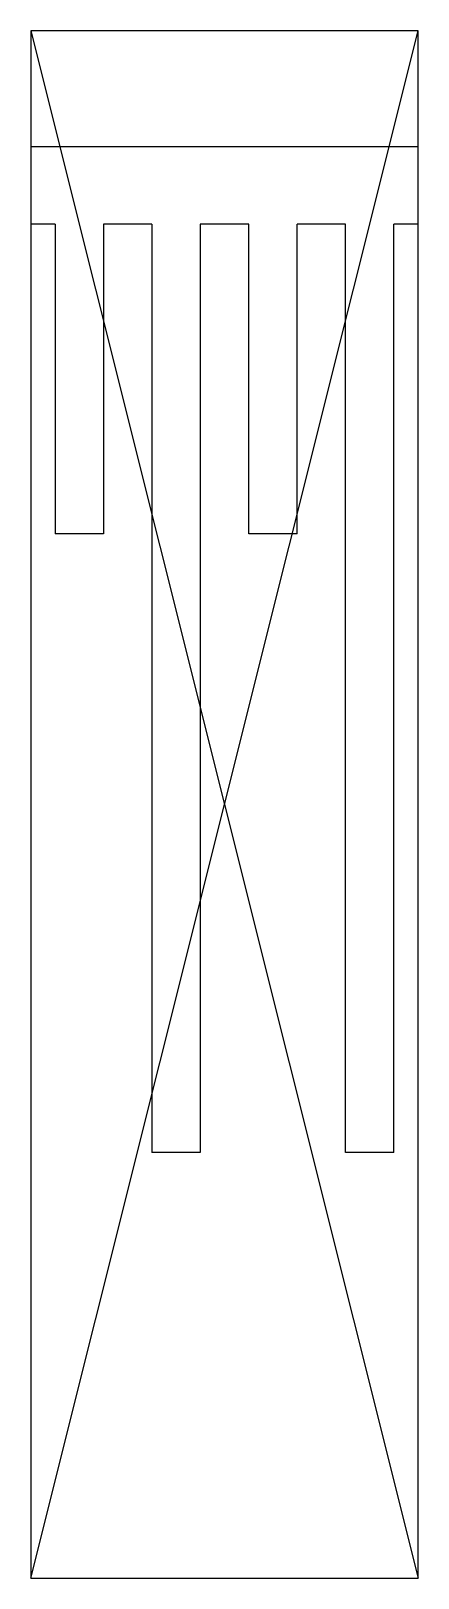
# Model space of a CAD drawing. Header units: metres. Extents: x 0 to 1, y 0 to 4.
import ezdxf

# ---------------------------------------------------------------- set-up
doc = ezdxf.new("R2010")
doc.units = ezdxf.units.M
doc.header["$LTSCALE"] = 0.2

msp = doc.modelspace()

# ---------------------------------------------------------------- linework, layer by layer
for p, q in [((1, 4), (0, 4)), ((0, 4), (0, 0)), ((1, 0), (1, 4)), ((1, 3.7), (0, 3.7)), ((0.0625, 3.5), (0, 3.5)), ((0.0625, 3.5), (0.0625, 2.7)), ((0.3125, 3.5), (0.1875, 3.5)), ((0.1875, 3.5), (0.1875, 2.7)), ((0.3125, 3.5), (0.3125, 1.1)), ((0.5625, 3.5), (0.4375, 3.5)), ((0.4375, 3.5), (0.4375, 1.1)), ((0.5625, 2.7), (0.5625, 3.5)), ((0.6875, 2.7), (0.6875, 3.5)), ((0.8125, 3.5), (0.6875, 3.5)), ((0.8125, 1.1), (0.8125, 3.5)), ((0.9375, 1.1), (0.9375, 3.5)), ((1, 3.5), (0.9375, 3.5)), ((0.1875, 2.7), (0.0625, 2.7)), ((0.6875, 2.7), (0.5625, 2.7)), ((0.4375, 1.1), (0.3125, 1.1)), ((0.9375, 1.1), (0.8125, 1.1)), ((0, 0), (1, 0))]:
    msp.add_line(p, q)
for points in [[(0, 0), (1, 4)], [(0, 4), (1, 0)]]:
    msp.add_lwpolyline(points)

doc.saveas('drawing.dxf')
